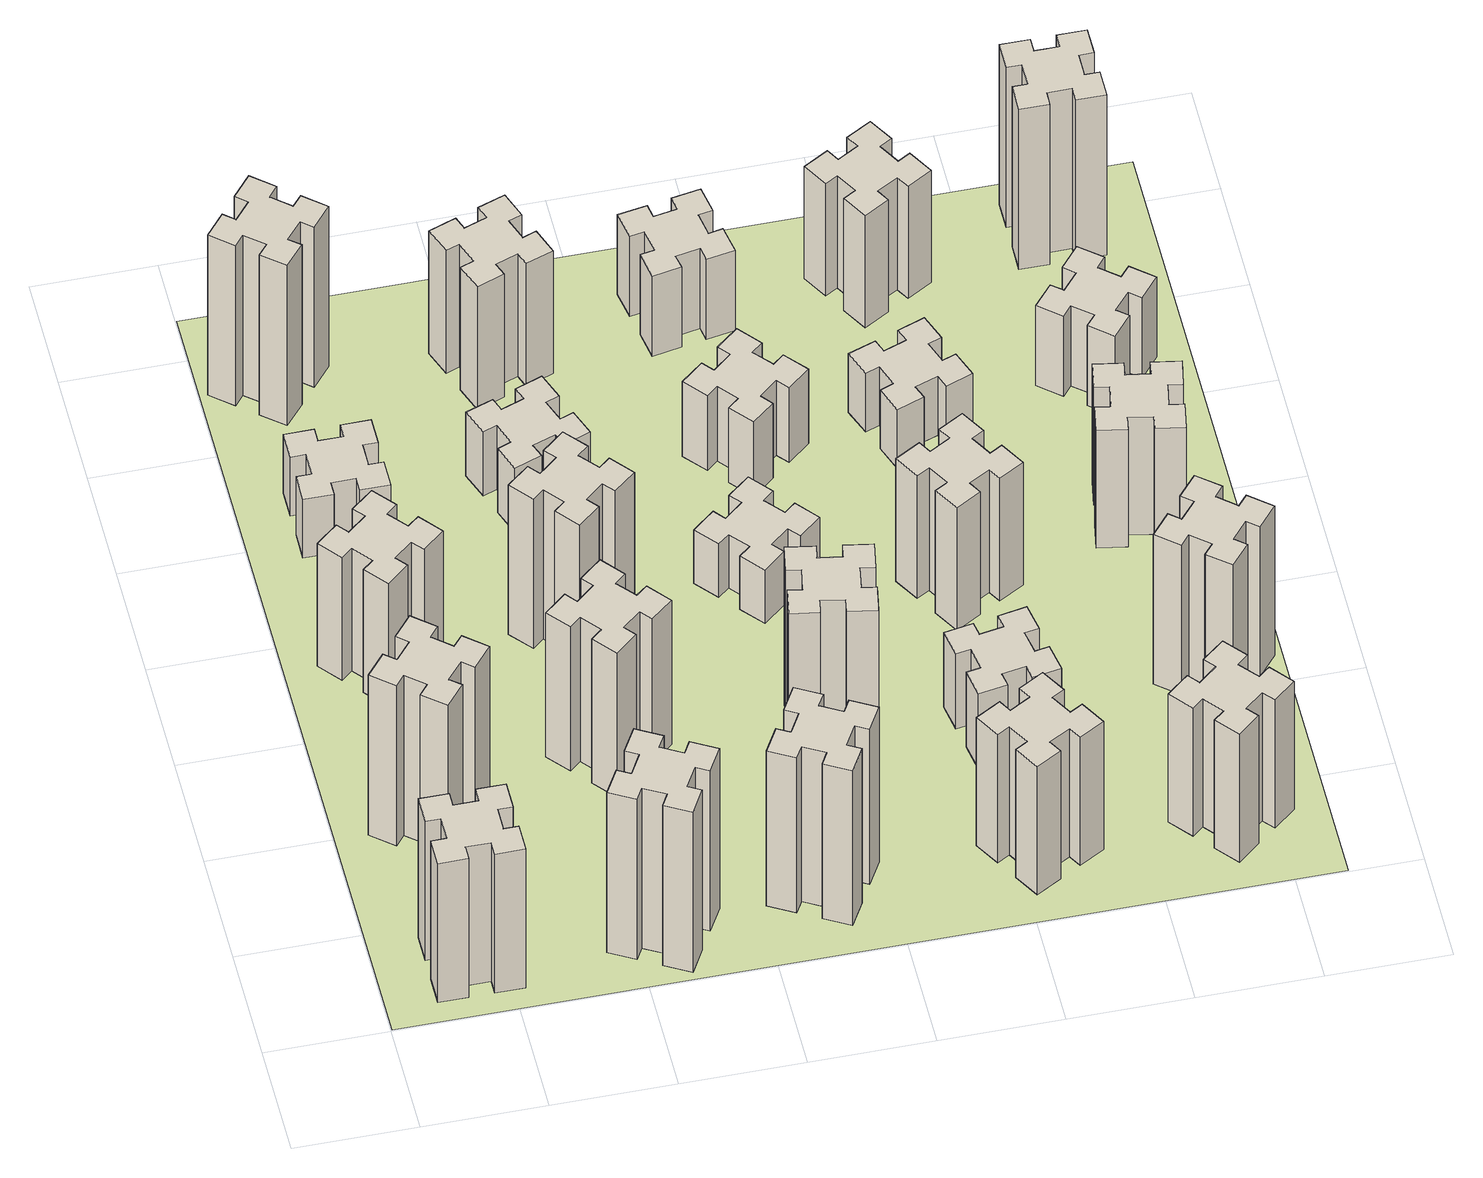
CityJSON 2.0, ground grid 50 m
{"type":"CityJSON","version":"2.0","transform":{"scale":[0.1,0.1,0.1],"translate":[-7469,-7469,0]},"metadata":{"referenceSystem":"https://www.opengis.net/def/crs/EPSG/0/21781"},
"CityObjects":{
"building1":{"type":"Building","attributes":{"class":"1000","function":"1000","usage":"1000","yearOfConstruction":2016,"roofType":"1000","measuredHeight":78,"storeysAboveGround":30,"storeysBelowGround":0},"geometry":[{"type":"Solid","lod":"1","boundaries":[[[[0,1,2,3,4,5,6,7,8,9,10,11,12,13,14,15,16,17,18,19]],[[17,16,20,21]],[[16,15,22,20]],[[15,14,23,22]],[[14,13,24,23]],[[13,12,25,24]],[[12,11,26,25]],[[11,10,27,26]],[[10,9,28,27]],[[9,8,29,28]],[[8,7,30,29]],[[7,6,31,30]],[[6,5,32,31]],[[5,4,33,32]],[[4,3,34,33]],[[3,2,35,34]],[[2,1,36,35]],[[1,0,37,36]],[[0,19,38,37]],[[19,18,39,38]],[[18,17,21,39]],[[24,25,26,27,28,29,30,31,32,33,34,35,36,37,38,39,21,20,22,23]]]]}]},
"building2":{"type":"Building","attributes":{"class":"1000","function":"1000","usage":"1000","yearOfConstruction":2016,"roofType":"1000","measuredHeight":90,"storeysAboveGround":30,"storeysBelowGround":0},"geometry":[{"type":"Solid","lod":"1","boundaries":[[[[40,41,42,43,44,45,46,47,48,49,50,51,52,53,54,55,56,57,58,59]],[[57,56,60,61]],[[56,55,62,60]],[[55,54,63,62]],[[54,53,64,63]],[[53,52,65,64]],[[52,51,66,65]],[[51,50,67,66]],[[50,49,68,67]],[[49,48,69,68]],[[48,47,70,69]],[[47,46,71,70]],[[46,45,72,71]],[[45,44,73,72]],[[44,43,74,73]],[[43,42,75,74]],[[42,41,76,75]],[[41,40,77,76]],[[40,59,78,77]],[[59,58,79,78]],[[58,57,61,79]],[[64,65,66,67,68,69,70,71,72,73,74,75,76,77,78,79,61,60,62,63]]]]}]},
"building3":{"type":"Building","attributes":{"class":"1000","function":"1000","usage":"1000","yearOfConstruction":2016,"roofType":"1000","measuredHeight":69,"storeysAboveGround":30,"storeysBelowGround":0},"geometry":[{"type":"Solid","lod":"1","boundaries":[[[[80,81,82,83,84,85,86,87,88,89,90,91,92,93,94,95,96,97,98,99]],[[97,96,100,101]],[[96,95,102,100]],[[95,94,103,102]],[[94,93,104,103]],[[93,92,105,104]],[[92,91,106,105]],[[91,90,107,106]],[[90,89,108,107]],[[89,88,109,108]],[[88,87,110,109]],[[87,86,111,110]],[[86,85,112,111]],[[85,84,113,112]],[[84,83,114,113]],[[83,82,115,114]],[[82,81,116,115]],[[81,80,117,116]],[[80,99,118,117]],[[99,98,119,118]],[[98,97,101,119]],[[104,105,106,107,108,109,110,111,112,113,114,115,116,117,118,119,101,100,102,103]]]]}]},
"building4":{"type":"Building","attributes":{"class":"1000","function":"1000","usage":"1000","yearOfConstruction":2016,"roofType":"1000","measuredHeight":33,"storeysAboveGround":30,"storeysBelowGround":0},"geometry":[{"type":"Solid","lod":"1","boundaries":[[[[120,121,122,123,124,125,126,127,128,129,130,131,132,133,134,135,136,137,138,139]],[[137,136,140,141]],[[136,135,142,140]],[[135,134,143,142]],[[134,133,144,143]],[[133,132,145,144]],[[132,131,146,145]],[[131,130,147,146]],[[130,129,148,147]],[[129,128,149,148]],[[128,127,150,149]],[[127,126,151,150]],[[126,125,152,151]],[[125,124,153,152]],[[124,123,154,153]],[[123,122,155,154]],[[122,121,156,155]],[[121,120,157,156]],[[120,139,158,157]],[[139,138,159,158]],[[138,137,141,159]],[[144,145,146,147,148,149,150,151,152,153,154,155,156,157,158,159,141,140,142,143]]]]}]},
"building5":{"type":"Building","attributes":{"class":"1000","function":"1000","usage":"1000","yearOfConstruction":2016,"roofType":"1000","measuredHeight":90,"storeysAboveGround":30,"storeysBelowGround":0},"geometry":[{"type":"Solid","lod":"1","boundaries":[[[[160,161,162,163,164,165,166,167,168,169,170,171,172,173,174,175,176,177,178,179]],[[177,176,180,181]],[[176,175,182,180]],[[175,174,183,182]],[[174,173,184,183]],[[173,172,185,184]],[[172,171,186,185]],[[171,170,187,186]],[[170,169,188,187]],[[169,168,189,188]],[[168,167,190,189]],[[167,166,191,190]],[[166,165,192,191]],[[165,164,193,192]],[[164,163,194,193]],[[163,162,195,194]],[[162,161,196,195]],[[161,160,197,196]],[[160,179,198,197]],[[179,178,199,198]],[[178,177,181,199]],[[184,185,186,187,188,189,190,191,192,193,194,195,196,197,198,199,181,180,182,183]]]]}]},
"building6":{"type":"Building","attributes":{"class":"1000","function":"1000","usage":"1000","yearOfConstruction":2016,"roofType":"1000","measuredHeight":90,"storeysAboveGround":30,"storeysBelowGround":0},"geometry":[{"type":"Solid","lod":"1","boundaries":[[[[200,201,202,203,204,205,206,207,208,209,210,211,212,213,214,215,216,217,218,219]],[[217,216,220,221]],[[216,215,222,220]],[[215,214,223,222]],[[214,213,224,223]],[[213,212,225,224]],[[212,211,226,225]],[[211,210,227,226]],[[210,209,228,227]],[[209,208,229,228]],[[208,207,230,229]],[[207,206,231,230]],[[206,205,232,231]],[[205,204,233,232]],[[204,203,234,233]],[[203,202,235,234]],[[202,201,236,235]],[[201,200,237,236]],[[200,219,238,237]],[[219,218,239,238]],[[218,217,221,239]],[[224,225,226,227,228,229,230,231,232,233,234,235,236,237,238,239,221,220,222,223]]]]}]},
"building7":{"type":"Building","attributes":{"class":"1000","function":"1000","usage":"1000","yearOfConstruction":2016,"roofType":"1000","measuredHeight":81,"storeysAboveGround":30,"storeysBelowGround":0},"geometry":[{"type":"Solid","lod":"1","boundaries":[[[[240,241,242,243,244,245,246,247,248,249,250,251,252,253,254,255,256,257,258,259]],[[257,256,260,261]],[[256,255,262,260]],[[255,254,263,262]],[[254,253,264,263]],[[253,252,265,264]],[[252,251,266,265]],[[251,250,267,266]],[[250,249,268,267]],[[249,248,269,268]],[[248,247,270,269]],[[247,246,271,270]],[[246,245,272,271]],[[245,244,273,272]],[[244,243,274,273]],[[243,242,275,274]],[[242,241,276,275]],[[241,240,277,276]],[[240,259,278,277]],[[259,258,279,278]],[[258,257,261,279]],[[264,265,266,267,268,269,270,271,272,273,274,275,276,277,278,279,261,260,262,263]]]]}]},
"building8":{"type":"Building","attributes":{"class":"1000","function":"1000","usage":"1000","yearOfConstruction":2016,"roofType":"1000","measuredHeight":84,"storeysAboveGround":30,"storeysBelowGround":0},"geometry":[{"type":"Solid","lod":"1","boundaries":[[[[280,281,282,283,284,285,286,287,288,289,290,291,292,293,294,295,296,297,298,299]],[[297,296,300,301]],[[296,295,302,300]],[[295,294,303,302]],[[294,293,304,303]],[[293,292,305,304]],[[292,291,306,305]],[[291,290,307,306]],[[290,289,308,307]],[[289,288,309,308]],[[288,287,310,309]],[[287,286,311,310]],[[286,285,312,311]],[[285,284,313,312]],[[284,283,314,313]],[[283,282,315,314]],[[282,281,316,315]],[[281,280,317,316]],[[280,299,318,317]],[[299,298,319,318]],[[298,297,301,319]],[[304,305,306,307,308,309,310,311,312,313,314,315,316,317,318,319,301,300,302,303]]]]}]},
"building9":{"type":"Building","attributes":{"class":"1000","function":"1000","usage":"1000","yearOfConstruction":2016,"roofType":"1000","measuredHeight":87,"storeysAboveGround":30,"storeysBelowGround":0},"geometry":[{"type":"Solid","lod":"1","boundaries":[[[[320,321,322,323,324,325,326,327,328,329,330,331,332,333,334,335,336,337,338,339]],[[337,336,340,341]],[[336,335,342,340]],[[335,334,343,342]],[[334,333,344,343]],[[333,332,345,344]],[[332,331,346,345]],[[331,330,347,346]],[[330,329,348,347]],[[329,328,349,348]],[[328,327,350,349]],[[327,326,351,350]],[[326,325,352,351]],[[325,324,353,352]],[[324,323,354,353]],[[323,322,355,354]],[[322,321,356,355]],[[321,320,357,356]],[[320,339,358,357]],[[339,338,359,358]],[[338,337,341,359]],[[344,345,346,347,348,349,350,351,352,353,354,355,356,357,358,359,341,340,342,343]]]]}]},
"building10":{"type":"Building","attributes":{"class":"1000","function":"1000","usage":"1000","yearOfConstruction":2016,"roofType":"1000","measuredHeight":36,"storeysAboveGround":30,"storeysBelowGround":0},"geometry":[{"type":"Solid","lod":"1","boundaries":[[[[360,361,362,363,364,365,366,367,368,369,370,371,372,373,374,375,376,377,378,379]],[[377,376,380,381]],[[376,375,382,380]],[[375,374,383,382]],[[374,373,384,383]],[[373,372,385,384]],[[372,371,386,385]],[[371,370,387,386]],[[370,369,388,387]],[[369,368,389,388]],[[368,367,390,389]],[[367,366,391,390]],[[366,365,392,391]],[[365,364,393,392]],[[364,363,394,393]],[[363,362,395,394]],[[362,361,396,395]],[[361,360,397,396]],[[360,379,398,397]],[[379,378,399,398]],[[378,377,381,399]],[[384,385,386,387,388,389,390,391,392,393,394,395,396,397,398,399,381,380,382,383]]]]}]},
"building11":{"type":"Building","attributes":{"class":"1000","function":"1000","usage":"1000","yearOfConstruction":2016,"roofType":"1000","measuredHeight":69,"storeysAboveGround":30,"storeysBelowGround":0},"geometry":[{"type":"Solid","lod":"1","boundaries":[[[[400,401,402,403,404,405,406,407,408,409,410,411,412,413,414,415,416,417,418,419]],[[417,416,420,421]],[[416,415,422,420]],[[415,414,423,422]],[[414,413,424,423]],[[413,412,425,424]],[[412,411,426,425]],[[411,410,427,426]],[[410,409,428,427]],[[409,408,429,428]],[[408,407,430,429]],[[407,406,431,430]],[[406,405,432,431]],[[405,404,433,432]],[[404,403,434,433]],[[403,402,435,434]],[[402,401,436,435]],[[401,400,437,436]],[[400,419,438,437]],[[419,418,439,438]],[[418,417,421,439]],[[424,425,426,427,428,429,430,431,432,433,434,435,436,437,438,439,421,420,422,423]]]]}]},
"building12":{"type":"Building","attributes":{"class":"1000","function":"1000","usage":"1000","yearOfConstruction":2016,"roofType":"1000","measuredHeight":87,"storeysAboveGround":30,"storeysBelowGround":0},"geometry":[{"type":"Solid","lod":"1","boundaries":[[[[440,441,442,443,444,445,446,447,448,449,450,451,452,453,454,455,456,457,458,459]],[[457,456,460,461]],[[456,455,462,460]],[[455,454,463,462]],[[454,453,464,463]],[[453,452,465,464]],[[452,451,466,465]],[[451,450,467,466]],[[450,449,468,467]],[[449,448,469,468]],[[448,447,470,469]],[[447,446,471,470]],[[446,445,472,471]],[[445,444,473,472]],[[444,443,474,473]],[[443,442,475,474]],[[442,441,476,475]],[[441,440,477,476]],[[440,459,478,477]],[[459,458,479,478]],[[458,457,461,479]],[[464,465,466,467,468,469,470,471,472,473,474,475,476,477,478,479,461,460,462,463]]]]}]},
"building13":{"type":"Building","attributes":{"class":"1000","function":"1000","usage":"1000","yearOfConstruction":2016,"roofType":"1000","measuredHeight":30,"storeysAboveGround":30,"storeysBelowGround":0},"geometry":[{"type":"Solid","lod":"1","boundaries":[[[[480,481,482,483,484,485,486,487,488,489,490,491,492,493,494,495,496,497,498,499]],[[497,496,500,501]],[[496,495,502,500]],[[495,494,503,502]],[[494,493,504,503]],[[493,492,505,504]],[[492,491,506,505]],[[491,490,507,506]],[[490,489,508,507]],[[489,488,509,508]],[[488,487,510,509]],[[487,486,511,510]],[[486,485,512,511]],[[485,484,513,512]],[[484,483,514,513]],[[483,482,515,514]],[[482,481,516,515]],[[481,480,517,516]],[[480,499,518,517]],[[499,498,519,518]],[[498,497,501,519]],[[504,505,506,507,508,509,510,511,512,513,514,515,516,517,518,519,501,500,502,503]]]]}]},
"building14":{"type":"Building","attributes":{"class":"1000","function":"1000","usage":"1000","yearOfConstruction":2016,"roofType":"1000","measuredHeight":72,"storeysAboveGround":30,"storeysBelowGround":0},"geometry":[{"type":"Solid","lod":"1","boundaries":[[[[520,521,522,523,524,525,526,527,528,529,530,531,532,533,534,535,536,537,538,539]],[[537,536,540,541]],[[536,535,542,540]],[[535,534,543,542]],[[534,533,544,543]],[[533,532,545,544]],[[532,531,546,545]],[[531,530,547,546]],[[530,529,548,547]],[[529,528,549,548]],[[528,527,550,549]],[[527,526,551,550]],[[526,525,552,551]],[[525,524,553,552]],[[524,523,554,553]],[[523,522,555,554]],[[522,521,556,555]],[[521,520,557,556]],[[520,539,558,557]],[[539,538,559,558]],[[538,537,541,559]],[[544,545,546,547,548,549,550,551,552,553,554,555,556,557,558,559,541,540,542,543]]]]}]},
"building15":{"type":"Building","attributes":{"class":"1000","function":"1000","usage":"1000","yearOfConstruction":2016,"roofType":"1000","measuredHeight":42,"storeysAboveGround":30,"storeysBelowGround":0},"geometry":[{"type":"Solid","lod":"1","boundaries":[[[[560,561,562,563,564,565,566,567,568,569,570,571,572,573,574,575,576,577,578,579]],[[577,576,580,581]],[[576,575,582,580]],[[575,574,583,582]],[[574,573,584,583]],[[573,572,585,584]],[[572,571,586,585]],[[571,570,587,586]],[[570,569,588,587]],[[569,568,589,588]],[[568,567,590,589]],[[567,566,591,590]],[[566,565,592,591]],[[565,564,593,592]],[[564,563,594,593]],[[563,562,595,594]],[[562,561,596,595]],[[561,560,597,596]],[[560,579,598,597]],[[579,578,599,598]],[[578,577,581,599]],[[584,585,586,587,588,589,590,591,592,593,594,595,596,597,598,599,581,580,582,583]]]]}]},
"building16":{"type":"Building","attributes":{"class":"1000","function":"1000","usage":"1000","yearOfConstruction":2016,"roofType":"1000","measuredHeight":45,"storeysAboveGround":30,"storeysBelowGround":0},"geometry":[{"type":"Solid","lod":"1","boundaries":[[[[600,601,602,603,604,605,606,607,608,609,610,611,612,613,614,615,616,617,618,619]],[[617,616,620,621]],[[616,615,622,620]],[[615,614,623,622]],[[614,613,624,623]],[[613,612,625,624]],[[612,611,626,625]],[[611,610,627,626]],[[610,609,628,627]],[[609,608,629,628]],[[608,607,630,629]],[[607,606,631,630]],[[606,605,632,631]],[[605,604,633,632]],[[604,603,634,633]],[[603,602,635,634]],[[602,601,636,635]],[[601,600,637,636]],[[600,619,638,637]],[[619,618,639,638]],[[618,617,621,639]],[[624,625,626,627,628,629,630,631,632,633,634,635,636,637,638,639,621,620,622,623]]]]}]},
"building17":{"type":"Building","attributes":{"class":"1000","function":"1000","usage":"1000","yearOfConstruction":2016,"roofType":"1000","measuredHeight":42,"storeysAboveGround":30,"storeysBelowGround":0},"geometry":[{"type":"Solid","lod":"1","boundaries":[[[[640,641,642,643,644,645,646,647,648,649,650,651,652,653,654,655,656,657,658,659]],[[657,656,660,661]],[[656,655,662,660]],[[655,654,663,662]],[[654,653,664,663]],[[653,652,665,664]],[[652,651,666,665]],[[651,650,667,666]],[[650,649,668,667]],[[649,648,669,668]],[[648,647,670,669]],[[647,646,671,670]],[[646,645,672,671]],[[645,644,673,672]],[[644,643,674,673]],[[643,642,675,674]],[[642,641,676,675]],[[641,640,677,676]],[[640,659,678,677]],[[659,658,679,678]],[[658,657,661,679]],[[664,665,666,667,668,669,670,671,672,673,674,675,676,677,678,679,661,660,662,663]]]]}]},
"building18":{"type":"Building","attributes":{"class":"1000","function":"1000","usage":"1000","yearOfConstruction":2016,"roofType":"1000","measuredHeight":69,"storeysAboveGround":30,"storeysBelowGround":0},"geometry":[{"type":"Solid","lod":"1","boundaries":[[[[680,681,682,683,684,685,686,687,688,689,690,691,692,693,694,695,696,697,698,699]],[[697,696,700,701]],[[696,695,702,700]],[[695,694,703,702]],[[694,693,704,703]],[[693,692,705,704]],[[692,691,706,705]],[[691,690,707,706]],[[690,689,708,707]],[[689,688,709,708]],[[688,687,710,709]],[[687,686,711,710]],[[686,685,712,711]],[[685,684,713,712]],[[684,683,714,713]],[[683,682,715,714]],[[682,681,716,715]],[[681,680,717,716]],[[680,699,718,717]],[[699,698,719,718]],[[698,697,701,719]],[[704,705,706,707,708,709,710,711,712,713,714,715,716,717,718,719,701,700,702,703]]]]}]},
"building19":{"type":"Building","attributes":{"class":"1000","function":"1000","usage":"1000","yearOfConstruction":2016,"roofType":"1000","measuredHeight":33,"storeysAboveGround":30,"storeysBelowGround":0},"geometry":[{"type":"Solid","lod":"1","boundaries":[[[[720,721,722,723,724,725,726,727,728,729,730,731,732,733,734,735,736,737,738,739]],[[737,736,740,741]],[[736,735,742,740]],[[735,734,743,742]],[[734,733,744,743]],[[733,732,745,744]],[[732,731,746,745]],[[731,730,747,746]],[[730,729,748,747]],[[729,728,749,748]],[[728,727,750,749]],[[727,726,751,750]],[[726,725,752,751]],[[725,724,753,752]],[[724,723,754,753]],[[723,722,755,754]],[[722,721,756,755]],[[721,720,757,756]],[[720,739,758,757]],[[739,738,759,758]],[[738,737,741,759]],[[744,745,746,747,748,749,750,751,752,753,754,755,756,757,758,759,741,740,742,743]]]]}]},
"building20":{"type":"Building","attributes":{"class":"1000","function":"1000","usage":"1000","yearOfConstruction":2016,"roofType":"1000","measuredHeight":72,"storeysAboveGround":30,"storeysBelowGround":0},"geometry":[{"type":"Solid","lod":"1","boundaries":[[[[760,761,762,763,764,765,766,767,768,769,770,771,772,773,774,775,776,777,778,779]],[[777,776,780,781]],[[776,775,782,780]],[[775,774,783,782]],[[774,773,784,783]],[[773,772,785,784]],[[772,771,786,785]],[[771,770,787,786]],[[770,769,788,787]],[[769,768,789,788]],[[768,767,790,789]],[[767,766,791,790]],[[766,765,792,791]],[[765,764,793,792]],[[764,763,794,793]],[[763,762,795,794]],[[762,761,796,795]],[[761,760,797,796]],[[760,779,798,797]],[[779,778,799,798]],[[778,777,781,799]],[[784,785,786,787,788,789,790,791,792,793,794,795,796,797,798,799,781,780,782,783]]]]}]},
"building21":{"type":"Building","attributes":{"class":"1000","function":"1000","usage":"1000","yearOfConstruction":2016,"roofType":"1000","measuredHeight":63,"storeysAboveGround":30,"storeysBelowGround":0},"geometry":[{"type":"Solid","lod":"1","boundaries":[[[[800,801,802,803,804,805,806,807,808,809,810,811,812,813,814,815,816,817,818,819]],[[817,816,820,821]],[[816,815,822,820]],[[815,814,823,822]],[[814,813,824,823]],[[813,812,825,824]],[[812,811,826,825]],[[811,810,827,826]],[[810,809,828,827]],[[809,808,829,828]],[[808,807,830,829]],[[807,806,831,830]],[[806,805,832,831]],[[805,804,833,832]],[[804,803,834,833]],[[803,802,835,834]],[[802,801,836,835]],[[801,800,837,836]],[[800,819,838,837]],[[819,818,839,838]],[[818,817,821,839]],[[824,825,826,827,828,829,830,831,832,833,834,835,836,837,838,839,821,820,822,823]]]]}]},
"building22":{"type":"Building","attributes":{"class":"1000","function":"1000","usage":"1000","yearOfConstruction":2016,"roofType":"1000","measuredHeight":84,"storeysAboveGround":30,"storeysBelowGround":0},"geometry":[{"type":"Solid","lod":"1","boundaries":[[[[840,841,842,843,844,845,846,847,848,849,850,851,852,853,854,855,856,857,858,859]],[[857,856,860,861]],[[856,855,862,860]],[[855,854,863,862]],[[854,853,864,863]],[[853,852,865,864]],[[852,851,866,865]],[[851,850,867,866]],[[850,849,868,867]],[[849,848,869,868]],[[848,847,870,869]],[[847,846,871,870]],[[846,845,872,871]],[[845,844,873,872]],[[844,843,874,873]],[[843,842,875,874]],[[842,841,876,875]],[[841,840,877,876]],[[840,859,878,877]],[[859,858,879,878]],[[858,857,861,879]],[[864,865,866,867,868,869,870,871,872,873,874,875,876,877,878,879,861,860,862,863]]]]}]},
"building23":{"type":"Building","attributes":{"class":"1000","function":"1000","usage":"1000","yearOfConstruction":2016,"roofType":"1000","measuredHeight":66,"storeysAboveGround":30,"storeysBelowGround":0},"geometry":[{"type":"Solid","lod":"1","boundaries":[[[[880,881,882,883,884,885,886,887,888,889,890,891,892,893,894,895,896,897,898,899]],[[897,896,900,901]],[[896,895,902,900]],[[895,894,903,902]],[[894,893,904,903]],[[893,892,905,904]],[[892,891,906,905]],[[891,890,907,906]],[[890,889,908,907]],[[889,888,909,908]],[[888,887,910,909]],[[887,886,911,910]],[[886,885,912,911]],[[885,884,913,912]],[[884,883,914,913]],[[883,882,915,914]],[[882,881,916,915]],[[881,880,917,916]],[[880,899,918,917]],[[899,898,919,918]],[[898,897,901,919]],[[904,905,906,907,908,909,910,911,912,913,914,915,916,917,918,919,901,900,902,903]]]]}]},
"building24":{"type":"Building","attributes":{"class":"1000","function":"1000","usage":"1000","yearOfConstruction":2016,"roofType":"1000","measuredHeight":45,"storeysAboveGround":30,"storeysBelowGround":0},"geometry":[{"type":"Solid","lod":"1","boundaries":[[[[920,921,922,923,924,925,926,927,928,929,930,931,932,933,934,935,936,937,938,939]],[[937,936,940,941]],[[936,935,942,940]],[[935,934,943,942]],[[934,933,944,943]],[[933,932,945,944]],[[932,931,946,945]],[[931,930,947,946]],[[930,929,948,947]],[[929,928,949,948]],[[928,927,950,949]],[[927,926,951,950]],[[926,925,952,951]],[[925,924,953,952]],[[924,923,954,953]],[[923,922,955,954]],[[922,921,956,955]],[[921,920,957,956]],[[920,939,958,957]],[[939,938,959,958]],[[938,937,941,959]],[[944,945,946,947,948,949,950,951,952,953,954,955,956,957,958,959,941,940,942,943]]]]}]},
"building25":{"type":"Building","attributes":{"class":"1000","function":"1000","usage":"1000","yearOfConstruction":2016,"roofType":"1000","measuredHeight":90,"storeysAboveGround":30,"storeysBelowGround":0},"geometry":[{"type":"Solid","lod":"1","boundaries":[[[[960,961,962,963,964,965,966,967,968,969,970,971,972,973,974,975,976,977,978,979]],[[977,976,980,981]],[[976,975,982,980]],[[975,974,983,982]],[[974,973,984,983]],[[973,972,985,984]],[[972,971,986,985]],[[971,970,987,986]],[[970,969,988,987]],[[969,968,989,988]],[[968,967,990,989]],[[967,966,991,990]],[[966,965,992,991]],[[965,964,993,992]],[[964,963,994,993]],[[963,962,995,994]],[[962,961,996,995]],[[961,960,997,996]],[[960,979,998,997]],[[979,978,999,998]],[[978,977,981,999]],[[984,985,986,987,988,989,990,991,992,993,994,995,996,997,998,999,981,980,982,983]]]]}]},
"landuse1":{"type":"LandUse","attributes":{"name":"plot1","function":"1010"},"geometry":[{"type":"MultiSurface","lod":"1","boundaries":[[[1000,1001,1002,1003]]]}]}
},
"vertices":[
[265,325,0],[265,225,0],[205,225,0],[205,105,0],[325,105,0],[325,165,0],[425,165,0],[425,105,0],[545,105,0],[545,225,0],[485,225,0],[485,325,0],[545,325,0],[545,445,0],[425,445,0],[425,385,0],[325,385,0],[325,445,0],[205,445,0],[205,325,0],[325,385,780],[325,445,780],[425,385,780],[425,445,780],[545,445,780],[545,325,780],[485,325,780],[485,225,780],[545,225,780],[545,105,780],[425,105,780],[425,165,780],[325,165,780],[325,105,780],[205,105,780],[205,225,780],[265,225,780],[265,325,780],[205,325,780],[205,445,780],
[484,1067,0],[408,1132,0],[446,1178,0],[354,1255,0],[277,1163,0],[323,1124,0],[259,1048,0],[213,1086,0],[136,994,0],[228,917,0],[266,963,0],[343,899,0],[304,853,0],[396,776,0],[473,868,0],[427,906,0],[492,983,0],[538,944,0],[615,1036,0],[523,1113,0],[492,983,900],[538,944,900],[427,906,900],[473,868,900],[396,776,900],[304,853,900],[343,899,900],[266,963,900],[228,917,900],[136,994,900],[213,1086,900],[259,1048,900],[323,1124,900],[277,1163,900],[354,1255,900],[446,1178,900],[408,1132,900],[484,1067,900],[523,1113,900],[615,1036,900],
[492,1888,0],[427,1964,0],[473,2003,0],[396,2095,0],[304,2018,0],[343,1972,0],[266,1907,0],[228,1953,0],[136,1876,0],[213,1784,0],[259,1823,0],[323,1746,0],[277,1708,0],[354,1616,0],[446,1693,0],[408,1739,0],[484,1803,0],[523,1757,0],[615,1834,0],[538,1926,0],[484,1803,690],[523,1757,690],[408,1739,690],[446,1693,690],[354,1616,690],[277,1708,690],[323,1746,690],[259,1823,690],[213,1784,690],[136,1876,690],[228,1953,690],[266,1907,690],[343,1972,690],[304,2018,690],[396,2095,690],[473,2003,690],[427,1964,690],[492,1888,690],[538,1926,690],[615,1834,690],
[485,2545,0],[485,2645,0],[545,2645,0],[545,2765,0],[425,2765,0],[425,2705,0],[325,2705,0],[325,2765,0],[205,2765,0],[205,2645,0],[265,2645,0],[265,2545,0],[205,2545,0],[205,2425,0],[325,2425,0],[325,2485,0],[425,2485,0],[425,2425,0],[545,2425,0],[545,2545,0],[425,2485,330],[425,2425,330],[325,2485,330],[325,2425,330],[205,2425,330],[205,2545,330],[265,2545,330],[265,2645,330],[205,2645,330],[205,2765,330],[325,2765,330],[325,2705,330],[425,2705,330],[425,2765,330],[545,2765,330],[545,2645,330],[485,2645,330],[485,2545,330],[545,2545,330],[545,2425,330],
[1214,346,0],[1127,396,0],[1157,448,0],[1053,508,0],[993,404,0],[1045,374,0],[995,287,0],[943,317,0],[883,213,0],[987,153,0],[1017,205,0],[1104,155,0],[1074,103,0],[1178,43,0],[1238,147,0],[1186,177,0],[1236,264,0],[1288,234,0],[1348,338,0],[1244,398,0],[1236,264,900],[1288,234,900],[1186,177,900],[1238,147,900],[1178,43,900],[1074,103,900],[1104,155,900],[1017,205,900],[987,153,900],[883,213,900],[943,317,900],[995,287,900],[1045,374,900],[993,404,900],[1053,508,900],[1157,448,900],[1127,396,900],[1214,346,900],[1244,398,900],[1348,338,900],
[384,3387,0],[308,3452,0],[346,3498,0],[254,3575,0],[177,3483,0],[223,3444,0],[159,3368,0],[113,3406,0],[36,3314,0],[128,3237,0],[166,3283,0],[243,3219,0],[204,3173,0],[296,3096,0],[373,3188,0],[327,3226,0],[392,3303,0],[438,3264,0],[515,3356,0],[423,3433,0],[392,3303,900],[438,3264,900],[327,3226,900],[373,3188,900],[296,3096,900],[204,3173,900],[243,3219,900],[166,3283,900],[128,3237,900],[36,3314,900],[113,3406,900],[159,3368,900],[223,3444,900],[177,3483,900],[254,3575,900],[346,3498,900],[308,3452,900],[384,3387,900],[423,3433,900],[515,3356,900],
[1083,1332,0],[1006,1267,0],[968,1313,0],[876,1236,0],[953,1144,0],[999,1183,0],[1063,1106,0],[1017,1068,0],[1094,976,0],[1186,1053,0],[1148,1099,0],[1224,1163,0],[1263,1117,0],[1355,1194,0],[1278,1286,0],[1232,1248,0],[1167,1324,0],[1213,1363,0],[1136,1455,0],[1044,1378,0],[1167,1324,810],[1213,1363,810],[1232,1248,810],[1278,1286,810],[1355,1194,810],[1263,1117,810],[1224,1163,810],[1148,1099,810],[1186,1053,810],[1094,976,810],[1017,1068,810],[1063,1106,810],[999,1183,810],[953,1144,810],[876,1236,810],[968,1313,810],[1006,1267,810],[1083,1332,810],[1044,1378,810],[1136,1455,810],
[1083,1972,0],[1006,1907,0],[968,1953,0],[876,1876,0],[953,1784,0],[999,1823,0],[1063,1746,0],[1017,1708,0],[1094,1616,0],[1186,1693,0],[1148,1739,0],[1224,1803,0],[1263,1757,0],[1355,1834,0],[1278,1926,0],[1232,1888,0],[1167,1964,0],[1213,2003,0],[1136,2095,0],[1044,2018,0],[1167,1964,840],[1213,2003,840],[1232,1888,840],[1278,1926,840],[1355,1834,840],[1263,1757,840],[1224,1803,840],[1148,1739,840],[1186,1693,840],[1094,1616,840],[1017,1708,840],[1063,1746,840],[999,1823,840],[953,1784,840],[876,1876,840],[968,1953,840],[1006,1907,840],[1083,1972,840],[1044,2018,840],[1136,2095,840],
[1657,305,0],[1744,255,0],[1714,203,0],[1818,143,0],[1878,247,0],[1826,277,0],[1876,364,0],[1928,334,0],[1988,438,0],[1884,498,0],[1854,446,0],[1767,496,0],[1797,548,0],[1693,608,0],[1633,504,0],[1685,474,0],[1635,387,0],[1583,417,0],[1523,313,0],[1627,253,0],[1635,387,870],[1583,417,870],[1685,474,870],[1633,504,870],[1693,608,870],[1797,548,870],[1767,496,870],[1854,446,870],[1884,498,870],[1988,438,870],[1928,334,870],[1876,364,870],[1826,277,870],[1878,247,870],[1818,143,870],[1714,203,870],[1744,255,870],[1657,305,870],[1627,253,870],[1523,313,870],
[1106,2475,0],[1200,2509,0],[1220,2453,0],[1333,2494,0],[1292,2607,0],[1236,2586,0],[1202,2680,0],[1258,2700,0],[1217,2813,0],[1104,2772,0],[1125,2716,0],[1031,2682,0],[1010,2738,0],[897,2697,0],[939,2584,0],[995,2605,0],[1029,2511,0],[973,2490,0],[1014,2377,0],[1127,2419,0],[1029,2511,360],[973,2490,360],[995,2605,360],[939,2584,360],[897,2697,360],[1010,2738,360],[1031,2682,360],[1125,2716,360],[1104,2772,360],[1217,2813,360],[1258,2700,360],[1202,2680,360],[1236,2586,360],[1292,2607,360],[1333,2494,360],[1220,2453,360],[1200,2509,360],[1106,2475,360],[1127,2419,360],[1014,2377,360],
[1125,3356,0],[1031,3322,0],[1010,3378,0],[897,3337,0],[939,3224,0],[995,3245,0],[1029,3151,0],[973,3130,0],[1014,3017,0],[1127,3059,0],[1106,3115,0],[1200,3149,0],[1220,3093,0],[1333,3134,0],[1292,3247,0],[1236,3226,0],[1202,3320,0],[1258,3340,0],[1217,3453,0],[1104,3412,0],[1202,3320,690],[1258,3340,690],[1236,3226,690],[1292,3247,690],[1333,3134,690],[1220,3093,690],[1200,3149,690],[1106,3115,690],[1127,3059,690],[1014,3017,690],[973,3130,690],[1029,3151,690],[995,3245,690],[939,3224,690],[897,3337,690],[1010,3378,690],[1031,3322,690],[1125,3356,690],[1104,3412,690],[1217,3453,690],
[2055,1047,0],[2072,1145,0],[2131,1135,0],[2152,1253,0],[2034,1274,0],[2024,1215,0],[1925,1232,0],[1936,1291,0],[1817,1312,0],[1797,1194,0],[1856,1184,0],[1838,1085,0],[1779,1096,0],[1758,977,0],[1877,957,0],[1887,1016,0],[1985,998,0],[1975,939,0],[2093,918,0],[2114,1037,0],[1985,998,870],[1975,939,870],[1887,1016,870],[1877,957,870],[1758,977,870],[1779,1096,870],[1838,1085,870],[1856,1184,870],[1797,1194,870],[1817,1312,870],[1936,1291,870],[1925,1232,870],[2024,1215,870],[2034,1274,870],[2152,1253,870],[2131,1135,870],[2072,1145,870],[2055,1047,870],[2114,1037,870],[2093,918,870],
[1972,1988,0],[1907,2064,0],[1953,2103,0],[1876,2195,0],[1784,2118,0],[1823,2072,0],[1746,2007,0],[1708,2053,0],[1616,1976,0],[1693,1884,0],[1739,1923,0],[1803,1846,0],[1757,1808,0],[1834,1716,0],[1926,1793,0],[1888,1839,0],[1964,1903,0],[2003,1857,0],[2095,1934,0],[2018,2026,0],[1964,1903,300],[2003,1857,300],[1888,1839,300],[1926,1793,300],[1834,1716,300],[1757,1808,300],[1803,1846,300],[1739,1923,300],[1693,1884,300],[1616,1976,300],[1708,2053,300],[1746,2007,300],[1823,2072,300],[1784,2118,300],[1876,2195,300],[1953,2103,300],[1907,2064,300],[1972,1988,300],[2018,2026,300],[2095,1934,300],
[2475,364,0],[2525,277,0],[2473,247,0],[2533,143,0],[2637,203,0],[2607,255,0],[2694,305,0],[2724,253,0],[2828,313,0],[2768,417,0],[2716,387,0],[2666,474,0],[2718,504,0],[2658,608,0],[2554,548,0],[2584,496,0],[2497,446,0],[2467,498,0],[2363,438,0],[2423,334,0],[2497,446,720],[2467,498,720],[2584,496,720],[2554,548,720],[2658,608,720],[2718,504,720],[2666,474,720],[2716,387,720],[2768,417,720],[2828,313,720],[2724,253,720],[2694,305,720],[2607,255,720],[2637,203,720],[2533,143,720],[2473,247,720],[2525,277,720],[2475,364,720],[2423,334,720],[2363,438,720],
[1839,2563,0],[1903,2486,0],[1857,2448,0],[1934,2356,0],[2026,2433,0],[1988,2479,0],[2064,2543,0],[2103,2497,0],[2195,2574,0],[2118,2666,0],[2072,2628,0],[2007,2704,0],[2053,2743,0],[1976,2835,0],[1884,2758,0],[1923,2712,0],[1846,2647,0],[1808,2693,0],[1716,2616,0],[1793,2524,0],[1846,2647,420],[1808,2693,420],[1923,2712,420],[1884,2758,420],[1976,2835,420],[2053,2743,420],[2007,2704,420],[2072,2628,420],[2118,2666,420],[2195,2574,420],[2103,2497,420],[2064,2543,420],[1988,2479,420],[2026,2433,420],[1934,2356,420],[1857,2448,420],[1903,2486,420],[1839,2563,420],[1793,2524,420],[1716,2616,420],
[1738,3365,0],[1756,3267,0],[1697,3257,0],[1717,3138,0],[1836,3159,0],[1825,3218,0],[1924,3236,0],[1934,3177,0],[2052,3197,0],[2031,3316,0],[1972,3305,0],[1955,3404,0],[2014,3414,0],[1993,3532,0],[1875,3511,0],[1885,3452,0],[1787,3435,0],[1777,3494,0],[1658,3473,0],[1679,3355,0],[1787,3435,450],[1777,3494,450],[1885,3452,450],[1875,3511,450],[1993,3532,450],[2014,3414,450],[1955,3404,450],[1972,3305,450],[2031,3316,450],[2052,3197,450],[1934,3177,450],[1924,3236,450],[1825,3218,450],[1836,3159,450],[1717,3138,450],[1697,3257,450],[1756,3267,450],[1738,3365,450],[1679,3355,450],[1658,3473,450],
[2625,1132,0],[2527,1115,0],[2517,1174,0],[2398,1153,0],[2419,1035,0],[2478,1045,0],[2496,947,0],[2437,937,0],[2457,818,0],[2576,839,0],[2565,898,0],[2664,916,0],[2674,857,0],[2792,877,0],[2771,996,0],[2712,985,0],[2695,1084,0],[2754,1094,0],[2733,1212,0],[2615,1191,0],[2695,1084,420],[2754,1094,420],[2712,985,420],[2771,996,420],[2792,877,420],[2674,857,420],[2664,916,420],[2565,898,420],[2576,839,420],[2457,818,420],[2437,937,420],[2496,947,420],[2478,1045,420],[2419,1035,420],[2398,1153,420],[2517,1174,420],[2527,1115,420],[2625,1132,420],[2615,1191,420],[2733,1212,420],
[2475,1744,0],[2525,1657,0],[2473,1627,0],[2533,1523,0],[2637,1583,0],[2607,1635,0],[2694,1685,0],[2724,1633,0],[2828,1693,0],[2768,1797,0],[2716,1767,0],[2666,1854,0],[2718,1884,0],[2658,1988,0],[2554,1928,0],[2584,1876,0],[2497,1826,0],[2467,1878,0],[2363,1818,0],[2423,1714,0],[2497,1826,690],[2467,1878,690],[2584,1876,690],[2554,1928,690],[2658,1988,690],[2718,1884,690],[2666,1854,690],[2716,1767,690],[2768,1797,690],[2828,1693,690],[2724,1633,690],[2694,1685,690],[2607,1635,690],[2637,1583,690],[2533,1523,690],[2473,1627,690],[2525,1657,690],[2475,1744,690],[2423,1714,690],[2363,1818,690],
[2586,2475,0],[2680,2509,0],[2700,2453,0],[2813,2494,0],[2772,2607,0],[2716,2586,0],[2682,2680,0],[2738,2700,0],[2697,2813,0],[2584,2772,0],[2605,2716,0],[2511,2682,0],[2490,2738,0],[2377,2697,0],[2419,2584,0],[2475,2605,0],[2509,2511,0],[2453,2490,0],[2494,2377,0],[2607,2419,0],[2509,2511,330],[2453,2490,330],[2475,2605,330],[2419,2584,330],[2377,2697,330],[2490,2738,330],[2511,2682,330],[2605,2716,330],[2584,2772,330],[2697,2813,330],[2738,2700,330],[2682,2680,330],[2716,2586,330],[2772,2607,330],[2813,2494,330],[2700,2453,330],[2680,2509,330],[2586,2475,330],[2607,2419,330],[2494,2377,330],
[3368,259,0],[3444,323,0],[3483,277,0],[3575,354,0],[3498,446,0],[3452,408,0],[3387,484,0],[3433,523,0],[3356,615,0],[3264,538,0],[3303,492,0],[3226,427,0],[3188,473,0],[3096,396,0],[3173,304,0],[3219,343,0],[3283,266,0],[3237,228,0],[3314,136,0],[3406,213,0],[3283,266,720],[3237,228,720],[3219,343,720],[3173,304,720],[3096,396,720],[3188,473,720],[3226,427,720],[3303,492,720],[3264,538,720],[3356,615,720],[3433,523,720],[3387,484,720],[3452,408,720],[3498,446,720],[3575,354,720],[3483,277,720],[3444,323,720],[3368,259,720],[3406,213,720],[3314,136,720],
[2716,3347,0],[2666,3434,0],[2718,3464,0],[2658,3568,0],[2554,3508,0],[2584,3456,0],[2497,3406,0],[2467,3458,0],[2363,3398,0],[2423,3294,0],[2475,3324,0],[2525,3237,0],[2473,3207,0],[2533,3103,0],[2637,3163,0],[2607,3215,0],[2694,3265,0],[2724,3213,0],[2828,3273,0],[2768,3377,0],[2694,3265,630],[2724,3213,630],[2607,3215,630],[2637,3163,630],[2533,3103,630],[2473,3207,630],[2525,3237,630],[2475,3324,630],[2423,3294,630],[2363,3398,630],[2467,3458,630],[2497,3406,630],[2584,3456,630],[2554,3508,630],[2658,3568,630],[2718,3464,630],[2666,3434,630],[2716,3347,630],[2768,3377,630],[2828,3273,630],
[3487,1006,0],[3552,1083,0],[3598,1044,0],[3675,1136,0],[3583,1213,0],[3544,1167,0],[3468,1232,0],[3506,1278,0],[3414,1355,0],[3337,1263,0],[3383,1224,0],[3319,1148,0],[3273,1186,0],[3196,1094,0],[3288,1017,0],[3326,1063,0],[3403,999,0],[3364,953,0],[3456,876,0],[3533,968,0],[3403,999,840],[3364,953,840],[3326,1063,840],[3288,1017,840],[3196,1094,840],[3273,1186,840],[3319,1148,840],[3383,1224,840],[3337,1263,840],[3414,1355,840],[3506,1278,840],[3468,1232,840],[3544,1167,840],[3583,1213,840],[3675,1136,840],[3598,1044,840],[3552,1083,840],[3487,1006,840],[3533,968,840],[3456,876,840],
[3267,1856,0],[3365,1838,0],[3355,1779,0],[3473,1758,0],[3494,1877,0],[3435,1887,0],[3452,1985,0],[3511,1975,0],[3532,2093,0],[3414,2114,0],[3404,2055,0],[3305,2072,0],[3316,2131,0],[3197,2152,0],[3177,2034,0],[3236,2024,0],[3218,1925,0],[3159,1936,0],[3138,1817,0],[3257,1797,0],[3218,1925,660],[3159,1936,660],[3236,2024,660],[3177,2034,660],[3197,2152,660],[3316,2131,660],[3305,2072,660],[3404,2055,660],[3414,2114,660],[3532,2093,660],[3511,1975,660],[3452,1985,660],[3435,1887,660],[3494,1877,660],[3473,1758,660],[3355,1779,660],[3365,1838,660],[3267,1856,660],[3257,1797,660],[3138,1817,660],
[3444,2747,0],[3368,2812,0],[3406,2858,0],[3314,2935,0],[3237,2843,0],[3283,2804,0],[3219,2728,0],[3173,2766,0],[3096,2674,0],[3188,2597,0],[3226,2643,0],[3303,2579,0],[3264,2533,0],[3356,2456,0],[3433,2548,0],[3387,2586,0],[3452,2663,0],[3498,2624,0],[3575,2716,0],[3483,2793,0],[3452,2663,450],[3498,2624,450],[3387,2586,450],[3433,2548,450],[3356,2456,450],[3264,2533,450],[3303,2579,450],[3226,2643,450],[3188,2597,450],[3096,2674,450],[3173,2766,450],[3219,2728,450],[3283,2804,450],[3237,2843,450],[3314,2935,450],[3406,2858,450],[3368,2812,450],[3444,2747,450],[3483,2793,450],[3575,2716,450],
[3285,3325,0],[3385,3325,0],[3385,3265,0],[3505,3265,0],[3505,3385,0],[3445,3385,0],[3445,3485,0],[3505,3485,0],[3505,3605,0],[3385,3605,0],[3385,3545,0],[3285,3545,0],[3285,3605,0],[3165,3605,0],[3165,3485,0],[3225,3485,0],[3225,3385,0],[3165,3385,0],[3165,3265,0],[3285,3265,0],[3225,3385,900],[3165,3385,900],[3225,3485,900],[3165,3485,900],[3165,3605,900],[3285,3605,900],[3285,3545,900],[3385,3545,900],[3385,3605,900],[3505,3605,900],[3505,3485,900],[3445,3485,900],[3445,3385,900],[3505,3385,900],[3505,3265,900],[3385,3265,900],[3385,3325,900],[3285,3325,900],[3285,3265,900],[3165,3265,900],
[5,3705,0],[3705,3705,0],[3705,5,0],[5,5,0]
]}
